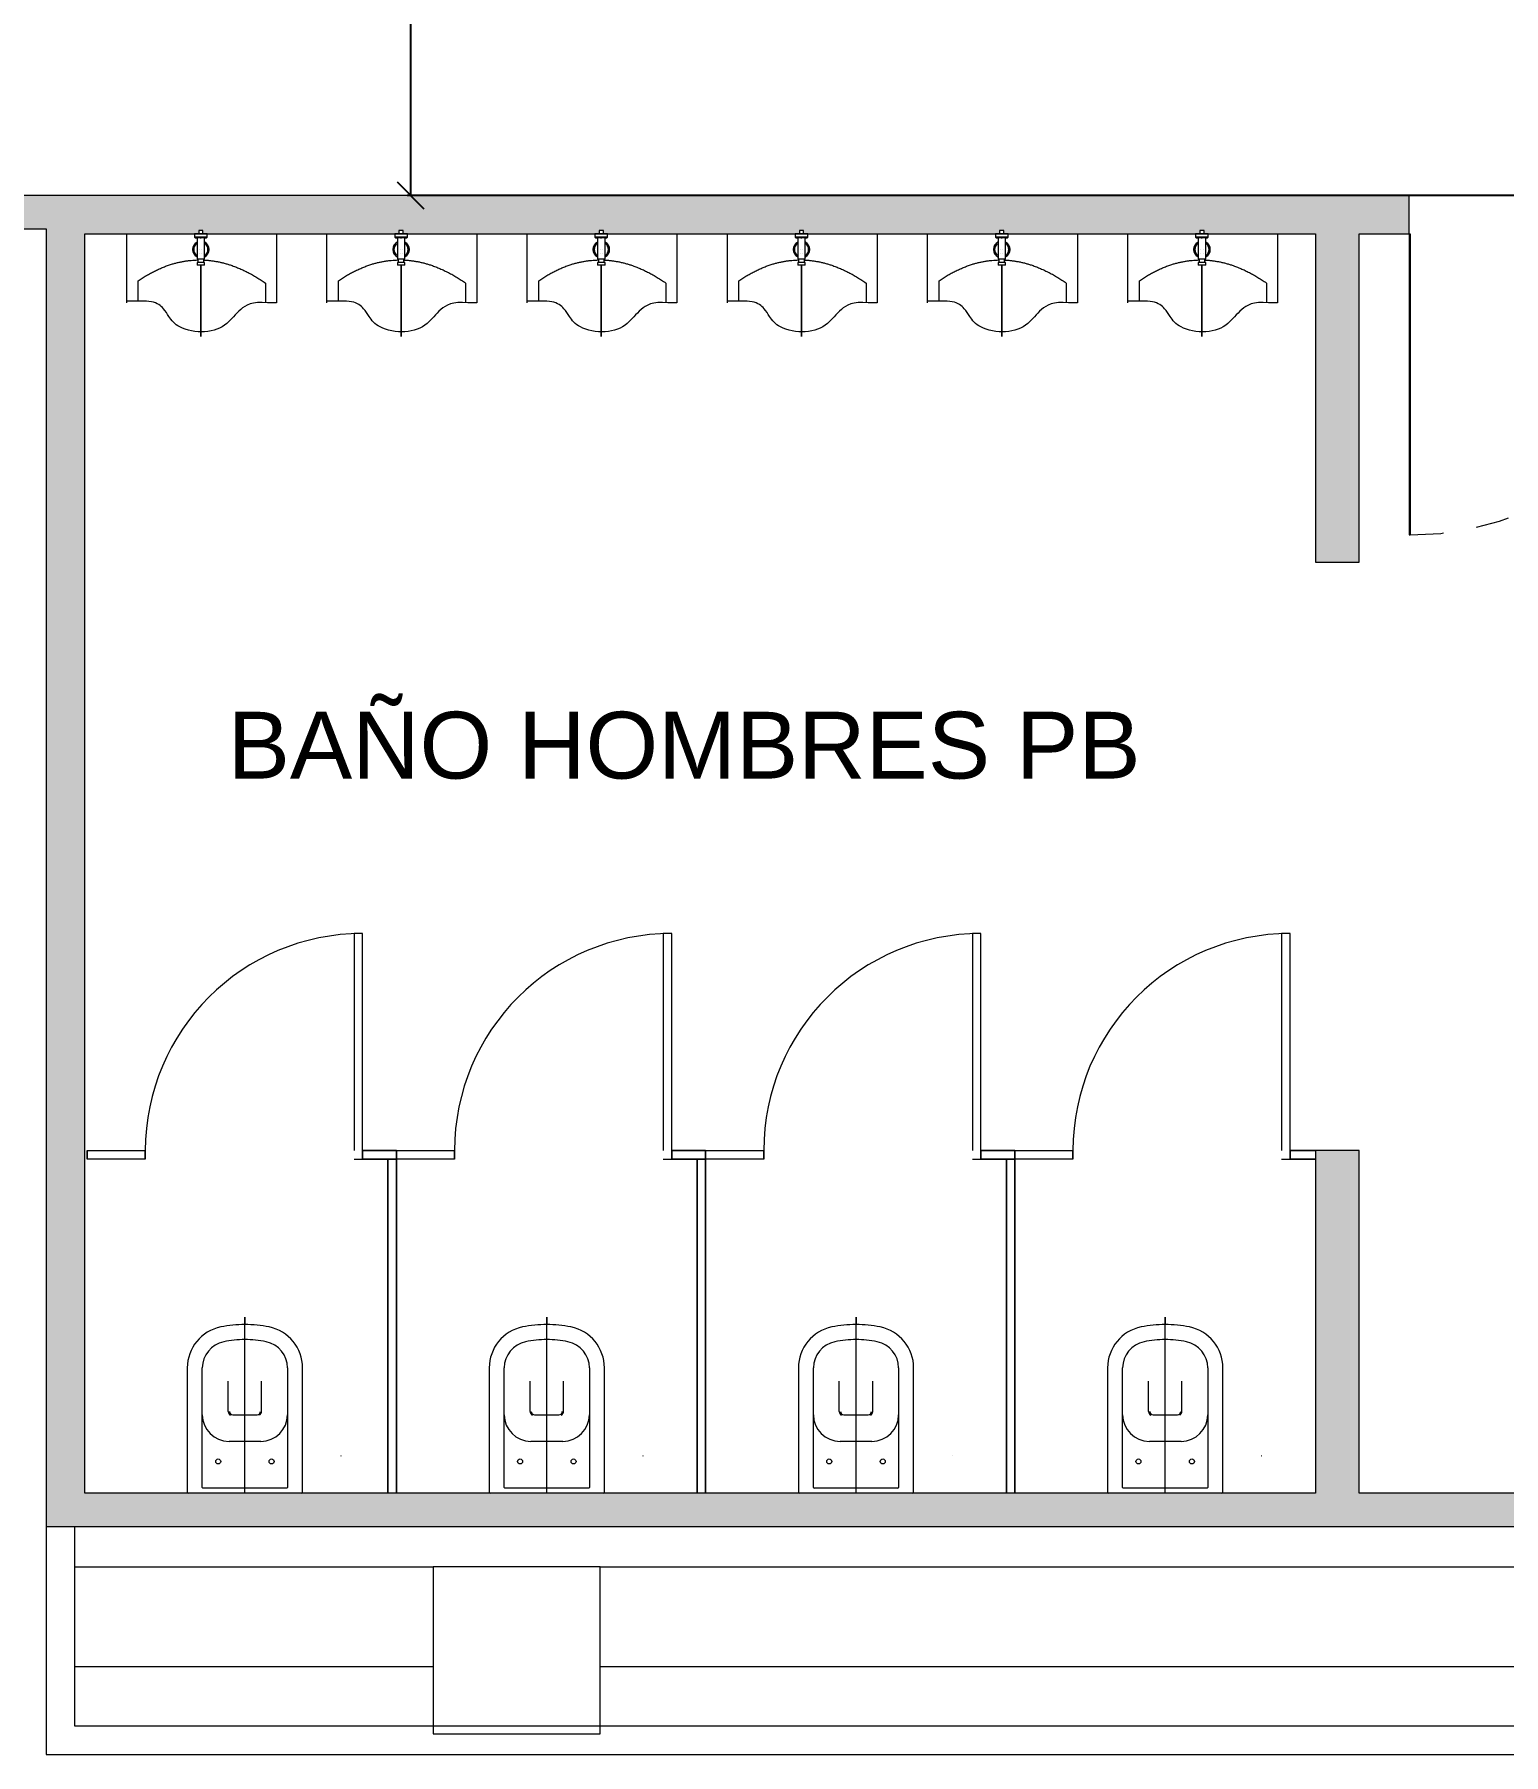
# Model space of a CAD drawing. Header units: millimetres. Extents: x 182 to 305, y 81 to 164.
# Drawn here: x 228.39 to 232.79, y 109.79 to 114.94 of the extents above; entities that cross this region are included whole.
import ezdxf

# ---------------------------------------------------------------- set-up
doc = ezdxf.new("R2010")
doc.units = ezdxf.units.MM
doc.linetypes.add('Dash 1_16_', pattern=[0.003174, 0.001587, -0.001587])
for name, color, linetype, lineweight in [('A-----NPP', 7, 'Continuous', 9), ('A-DOORSYM', 7, 'Continuous', 9), ('A-FLORCAM', 7, 'Continuous', 9), ('A-FLOROTM', 7, 'Continuous', 9), ('A-WALL', 7, 'Continuous', 9), ('DIMENSION', 1, 'Continuous', 25), ('P-SANRFIM', 7, 'Continuous', 9), ('S-COLSPRM', 7, 'Continuous', 9)]:
    doc.layers.add(name, color=color, linetype=linetype, lineweight=lineweight)
doc.layers.add('estructura', color=7, linetype='Continuous')
doc.layers.add('Sectores', color=3, linetype='Continuous')
doc.styles.add('ARIALNARROW', font='ARIALN.TTF')
doc.styles.add('MtXpl_Arial_Unicode_', font='ARIALUNI.ttf')
doc.dimstyles.new('C', dxfattribs={"dimscale": 1.5, "dimtxt": 0.15, "dimasz": 0.08, "dimexe": 0.01, "dimexo": 0, "dimgap": 0.025, "dimtad": 1, "dimzin": 0, "dimdsep": 46, "dimtxsty": 'ARIALNARROW', "dimblk": 'OBLIQUE', "dimcen": 0, "dimclrd": 256, "dimclre": 256, "dimclrt": 256, "dimadec": 0, "dimazin": 0, "dimtfac": 1.666667, "dimtofl": 0, "dimtmove": 0, "dimatfit": 0, "dimldrblk": 'OBLIQUE', "dimfxl": 0.1, "dimtolj": 1, "dimtzin": 0, "dimarcsym": 0})

# ---------------------------------------------------------------- blocks, each defined once
blk = doc.blocks.new('Inodoros Bari de Colgar - BA-INODORO COLGAR VS_dwg-2706223-00 - Planta Baja 1-200')
at = {"layer": 'A-----NPP'}
blk.add_line((10.85249, 0.588036), (10.852308, 0.588036), dxfattribs=at)
for points in [[(10.85232, 0.588208), (10.852305, 0.588039), (10.85246, 0.588161), (10.852322, 0.588336), (10.85268, 0.588381), (10.85249, 0.588381)], [(10.852305, 0.588378), (10.85232, 0.588334), (10.85246, 0.588256), (10.852322, 0.588081), (10.85268, 0.588036), (10.85249, 0.588036), (10.85264, 0.588158), (10.85254, 0.588172), (10.85254, 0.588245), (10.85264, 0.588258), (10.852308, 0.588381)]]:
    blk.add_lwpolyline(points, dxfattribs=at)
for centre in [(10.8524, 0.588288), (10.8524, 0.588128)]:
    blk.add_circle(centre, 0.0000075, dxfattribs=at)
for centre, radius, start, end in [((10.85254, 0.588256), 0.00008, 90, 180), ((10.85254, 0.588161), 0.00008, 180, 270), ((10.85255, 0.588245), 0.0000135, 90.487056, 149.897366), ((10.85255, 0.588172), 0.0000135, 210.102634, 269.512944), ((10.85255, 0.588245), 0.00001, 90, 180), ((10.85255, 0.588172), 0.00001, 180, 270), ((10.85268, 0.588256), 0.000125, 11.444153, 90), ((10.85268, 0.588256), 0.00008, 11.444153, 90), ((10.85268, 0.588161), 0.00008, 270, 348.555847), ((10.85268, 0.588161), 0.000125, 270, 348.555847), ((10.852433, 0.588206), 0.000332, 0.431448, 11.444153), ((10.852433, 0.588211), 0.000332, 348.555847, 359.568552), ((10.852433, 0.588206), 0.000377, 0.379948, 11.444153), ((10.852433, 0.588211), 0.000377, 348.555847, 359.620052)]:
    blk.add_arc(centre, radius, start, end, dxfattribs=at)
blk = doc.blocks.new('Inodoros Bari de Colgar - BA-INODORO COLGAR VS_dwg-2706221-00 - Planta Baja 1-200')
at = {"layer": 'A-----NPP'}
blk.add_line((10.85249, 0.588036), (10.852308, 0.588036), dxfattribs=at)
for points in [[(10.85232, 0.588208), (10.852305, 0.588039), (10.85246, 0.588161), (10.852322, 0.588336), (10.85268, 0.588381), (10.85249, 0.588381)], [(10.852305, 0.588378), (10.85232, 0.588334), (10.85246, 0.588256), (10.852322, 0.588081), (10.85268, 0.588036), (10.85249, 0.588036), (10.85264, 0.588158), (10.85254, 0.588172), (10.85254, 0.588245), (10.85264, 0.588258), (10.852308, 0.588381)]]:
    blk.add_lwpolyline(points, dxfattribs=at)
for centre in [(10.8524, 0.588288), (10.8524, 0.588128)]:
    blk.add_circle(centre, 0.0000075, dxfattribs=at)
for centre, radius, start, end in [((10.85254, 0.588256), 0.00008, 90, 180), ((10.85254, 0.588161), 0.00008, 180, 270), ((10.85255, 0.588245), 0.0000135, 90.487056, 149.897366), ((10.85255, 0.588172), 0.0000135, 210.102634, 269.512944), ((10.85255, 0.588245), 0.00001, 90, 180), ((10.85255, 0.588172), 0.00001, 180, 270), ((10.85268, 0.588256), 0.000125, 11.444153, 90), ((10.85268, 0.588256), 0.00008, 11.444153, 90), ((10.85268, 0.588161), 0.00008, 270, 348.555847), ((10.85268, 0.588161), 0.000125, 270, 348.555847), ((10.852433, 0.588206), 0.000332, 0.431448, 11.444153), ((10.852433, 0.588211), 0.000332, 348.555847, 359.568552), ((10.852433, 0.588206), 0.000377, 0.379948, 11.444153), ((10.852433, 0.588211), 0.000377, 348.555847, 359.620052)]:
    blk.add_arc(centre, radius, start, end, dxfattribs=at)
blk = doc.blocks.new('_Oblique')
at = {"layer": 'estructura', "color": 0, "lineweight": -2}
blk.add_line((-0.5, -0.5), (0.5, 0.5), dxfattribs=at)
blk = doc.blocks.new('*D82')
at = {"layer": 'Defpoints', "color": 0}
for p in [(229.518756, 116.194648), (229.518756, 114.459648), (233.639202, 114.459648)]:
    blk.add_point(p, dxfattribs=at)
at = {"layer": 'DIMENSION', "lineweight": -2}
for p, q in [((229.518756, 116.194648), (229.508756, 116.194648)), ((229.518756, 116.194648), (229.518756, 114.459648)), ((233.639202, 114.459648), (229.508756, 114.459648))]:
    blk.add_line(p, q, dxfattribs=at)
at = {"layer": 'DIMENSION', "lineweight": -2, "xscale": 0.08, "yscale": 0.08, "zscale": 0.08}
for p, rotation in [((229.518756, 116.194648), 90), ((229.518756, 114.459648), 270)]:
    blk.add_blockref('_Oblique', p, dxfattribs=dict(at, rotation=rotation))
at = {"layer": 'DIMENSION', "insert": (229.418455, 115.327148), "char_height": 0.15, "attachment_point": 5, "rotation": 90, "style": 'ARIALNARROW'}
blk.add_mtext('\\A1;1.74', dxfattribs=at)

msp = doc.modelspace()

# ---------------------------------------------------------------- hatches: boundary and pattern name
h = msp.add_hatch(color=252)
h.paths.add_polyline_path([(232.507301, 114.459648), (230.949382, 114.459648), (230.949382, 114.344648), (231.269011, 114.344648), (231.274591, 114.344648), (231.281711, 114.344648), (231.281711, 114.354648), (231.284886, 114.354648), (231.291236, 114.354648), (231.294411, 114.354648), (231.294411, 114.344648), (231.307111, 114.344648), (231.868251, 114.344648), (231.873831, 114.344648), (231.880951, 114.344648), (231.880951, 114.354648), (231.884126, 114.354648), (231.890476, 114.354648), (231.893651, 114.354648), (231.893651, 114.344648), (231.906351, 114.344648), (232.227301, 114.344648), (232.227301, 113.361315), (232.357301, 113.361315), (232.357301, 114.344648), (232.507301, 114.344648)])
h.paths.add_polyline_path([(232.451549, 114.148815), (232.451549, 114.655482), (232.718215, 114.655482), (232.718215, 114.148815)], flags=9)
for points in [[(228.543601, 114.344648), (228.884751, 114.344648), (228.884751, 114.354648), (228.887926, 114.354648), (228.894276, 114.354648), (228.897451, 114.354648), (228.897451, 114.344648), (228.910151, 114.344648), (229.471291, 114.344648), (229.476871, 114.344648), (229.483991, 114.344648), (229.483991, 114.354648), (229.487166, 114.354648), (229.493516, 114.354648), (229.496691, 114.354648), (229.496691, 114.344648), (229.509391, 114.344648), (230.070531, 114.344648), (230.076111, 114.344648), (230.083231, 114.344648), (230.083231, 114.354648), (230.086406, 114.354648), (230.092756, 114.354648), (230.095931, 114.354648), (230.095931, 114.344648), (230.108631, 114.344648), (230.669771, 114.344648), (230.675351, 114.344648), (230.682471, 114.344648), (230.682471, 114.354648), (230.685646, 114.354648), (230.691996, 114.354648), (230.695171, 114.354648), (230.695171, 114.344648), (230.707871, 114.344648), (230.949382, 114.344648), (230.949382, 114.459648), (228.247351, 114.459648), (228.247351, 114.359648), (228.428601, 114.359648), (228.428601, 112.039568), (228.543601, 112.039568)], [(230.949382, 110.574648), (228.543601, 110.574648), (228.543601, 112.039568), (228.428601, 112.039568), (228.428601, 110.474648), (230.949382, 110.474648)], [(234.371104, 112.039568), (234.171104, 112.039568), (234.171104, 110.574648), (232.357301, 110.574648), (232.357301, 111.600048), (232.227301, 111.600048), (232.227301, 111.574648), (232.227301, 110.574648), (230.949382, 110.574648), (230.949382, 110.474648), (234.371104, 110.474648)]]:
    msp.add_hatch(color=252).paths.add_polyline_path(points)

# ---------------------------------------------------------------- linework, layer by layer
at = {"layer": 'A-DOORSYM', "color": 252}
for p, q in [((232.507301, 114.344648), (232.507301, 113.442962)), ((232.507301, 114.344648), (232.510301, 114.344648)), ((232.510301, 114.344648), (232.510301, 113.442962)), ((232.507301, 113.442962), (232.510301, 113.442962))]:
    msp.add_line(p, q, dxfattribs=at)
at = {"layer": 'A-DOORSYM', "color": 252, "linetype": 'Dash 1_16_'}
msp.add_arc((232.507301, 114.344648), 0.901691, 270.190628, 0, dxfattribs=at)
at = {"layer": 'A-FLORCAM', "color": 252}
for p, q in [((229.349501, 112.250048), (229.349501, 111.600048)), ((229.374901, 112.250048), (229.349501, 112.250048)), ((229.374901, 111.600048), (229.374901, 112.250048)), ((230.274901, 112.250048), (230.274901, 111.600048)), ((230.300301, 112.250048), (230.274901, 112.250048)), ((230.300301, 111.600048), (230.300301, 112.250048)), ((231.200301, 112.250048), (231.200301, 111.600048)), ((231.225701, 112.250048), (231.200301, 112.250048)), ((231.225701, 111.600048), (231.225701, 112.250048)), ((232.125701, 112.250048), (232.125701, 111.600048)), ((232.151101, 112.250048), (232.125701, 112.250048)), ((232.151101, 111.600048), (232.151101, 112.250048)), ((228.551101, 111.600048), (228.551101, 111.574648)), ((228.551101, 111.600048), (228.724901, 111.600048)), ((228.724901, 111.600048), (228.724901, 111.574648)), ((229.374901, 111.600048), (229.374901, 111.574648)), ((229.476501, 111.600048), (229.374901, 111.600048)), ((229.476501, 110.574648), (229.476501, 111.600048)), ((229.476501, 111.600048), (229.476501, 111.574648)), ((229.476501, 111.600048), (229.650301, 111.600048)), ((229.650301, 111.600048), (229.650301, 111.574648)), ((230.300301, 111.600048), (230.300301, 111.574648)), ((230.401901, 111.600048), (230.300301, 111.600048)), ((230.401901, 110.574648), (230.401901, 111.600048)), ((230.401901, 111.600048), (230.401901, 111.574648)), ((230.401901, 111.600048), (230.575701, 111.600048)), ((230.575701, 111.600048), (230.575701, 111.574648)), ((231.225701, 111.600048), (231.225701, 111.574648)), ((231.327301, 111.600048), (231.225701, 111.600048)), ((231.327301, 110.574648), (231.327301, 111.600048)), ((231.327301, 111.600048), (231.327301, 111.574648)), ((231.327301, 111.600048), (231.501101, 111.600048)), ((231.501101, 111.600048), (231.501101, 111.574648)), ((232.151101, 111.600048), (232.151101, 111.574648)), ((232.227301, 111.600048), (232.151101, 111.600048)), ((228.724901, 111.574648), (228.551101, 111.574648)), ((229.349501, 111.574648), (229.374901, 111.574648)), ((229.374901, 111.574648), (229.451101, 111.574648)), ((229.451101, 111.574648), (229.451101, 110.574648)), ((229.650301, 111.574648), (229.476501, 111.574648)), ((230.274901, 111.574648), (230.300301, 111.574648)), ((230.300301, 111.574648), (230.376501, 111.574648)), ((230.376501, 111.574648), (230.376501, 110.574648)), ((230.575701, 111.574648), (230.401901, 111.574648)), ((231.200301, 111.574648), (231.225701, 111.574648)), ((231.225701, 111.574648), (231.301901, 111.574648)), ((231.301901, 111.574648), (231.301901, 110.574648)), ((231.501101, 111.574648), (231.327301, 111.574648)), ((232.125701, 111.574648), (232.151101, 111.574648)), ((232.151101, 111.574648), (232.227301, 111.574648)), ((229.451101, 110.574648), (228.551101, 110.574648))]:
    msp.add_line(p, q, dxfattribs=at)
at = {"layer": 'A-FLORCAM', "color": 252, "lineweight": 18}
for p, q in [((228.551101, 111.574648), (228.551101, 111.600048)), ((228.551101, 111.600048), (228.724901, 111.600048)), ((228.724901, 111.574648), (228.724901, 111.600048)), ((228.724901, 111.600048), (228.724901, 111.574648)), ((229.374901, 111.600048), (229.374901, 111.574648)), ((229.374901, 111.574648), (229.374901, 111.600048)), ((229.374901, 111.600048), (229.476501, 111.600048)), ((229.476501, 111.600048), (229.476501, 111.574648)), ((229.476501, 111.574648), (229.476501, 111.600048)), ((229.476501, 111.600048), (229.650301, 111.600048)), ((229.650301, 111.574648), (229.650301, 111.600048)), ((229.650301, 111.600048), (229.650301, 111.574648)), ((230.300301, 111.600048), (230.300301, 111.574648)), ((230.300301, 111.574648), (230.300301, 111.600048)), ((230.300301, 111.600048), (230.401901, 111.600048)), ((230.401901, 111.600048), (230.401901, 111.574648)), ((230.401901, 111.574648), (230.401901, 111.600048)), ((230.401901, 111.600048), (230.575701, 111.600048)), ((230.575701, 111.574648), (230.575701, 111.600048)), ((230.575701, 111.600048), (230.575701, 111.574648)), ((231.225701, 111.600048), (231.225701, 111.574648)), ((231.225701, 111.574648), (231.225701, 111.600048)), ((231.225701, 111.600048), (231.327301, 111.600048)), ((231.327301, 111.600048), (231.327301, 111.574648)), ((231.327301, 111.574648), (231.327301, 111.600048)), ((231.327301, 111.600048), (231.501101, 111.600048)), ((231.501101, 111.574648), (231.501101, 111.600048)), ((231.501101, 111.600048), (231.501101, 111.574648)), ((232.151101, 111.600048), (232.151101, 111.574648)), ((232.151101, 111.574648), (232.151101, 111.600048)), ((232.151101, 111.600048), (232.227301, 111.600048)), ((232.227301, 111.600048), (232.227301, 111.574648)), ((228.724901, 111.574648), (228.551101, 111.574648)), ((229.476501, 111.574648), (229.374901, 111.574648)), ((229.451101, 110.574648), (229.451101, 111.574648)), ((229.451101, 111.574648), (229.476501, 111.574648)), ((229.476501, 111.574648), (229.476501, 110.574648)), ((229.650301, 111.574648), (229.476501, 111.574648)), ((230.401901, 111.574648), (230.300301, 111.574648)), ((230.376501, 110.574648), (230.376501, 111.574648)), ((230.376501, 111.574648), (230.401901, 111.574648)), ((230.401901, 111.574648), (230.401901, 110.574648)), ((230.575701, 111.574648), (230.401901, 111.574648)), ((231.327301, 111.574648), (231.225701, 111.574648)), ((231.301901, 110.574648), (231.301901, 111.574648)), ((231.301901, 111.574648), (231.327301, 111.574648)), ((231.327301, 111.574648), (231.327301, 110.574648)), ((231.501101, 111.574648), (231.327301, 111.574648)), ((232.227301, 111.574648), (232.151101, 111.574648))]:
    msp.add_line(p, q, dxfattribs=at)
at = {"layer": 'A-FLORCAM', "color": 252}
for centre in [(229.374901, 111.600048), (230.300301, 111.600048), (231.225701, 111.600048), (232.151101, 111.600048)]:
    msp.add_arc(centre, 0.65, 90, 180, dxfattribs=at)
at = {"layer": 'A-FLOROTM', "color": 252}
for p, q in [((228.513601, 110.354648), (229.486106, 110.354648)), ((229.486106, 110.354648), (229.586106, 110.354648)), ((230.086106, 110.354648), (230.186106, 110.354648)), ((230.186106, 110.354648), (234.636106, 110.354648)), ((229.486106, 110.054648), (228.513601, 110.054648)), ((229.586106, 110.054648), (229.486106, 110.054648)), ((230.186106, 110.054648), (230.086106, 110.054648)), ((234.636106, 110.054648), (230.186106, 110.054648))]:
    msp.add_line(p, q, dxfattribs=at)
at = {"layer": 'A-WALL', "color": 252, "lineweight": 18}
for p, q in [((232.507301, 114.459648), (228.247351, 114.459648)), ((232.507301, 114.344648), (232.507301, 114.459648)), ((228.247351, 114.359648), (228.428601, 114.359648)), ((228.428601, 114.359648), (228.428601, 109.792148)), ((228.543601, 110.574648), (228.543601, 114.344648)), ((228.543601, 114.344648), (232.227301, 114.344648)), ((228.874413, 114.344648), (228.877631, 114.344648)), ((228.904572, 114.344648), (229.471291, 114.344648)), ((229.473653, 114.344648), (229.476871, 114.344648)), ((229.503812, 114.344648), (230.070531, 114.344648)), ((230.072893, 114.344648), (230.076111, 114.344648)), ((230.103052, 114.344648), (230.669771, 114.344648)), ((230.672133, 114.344648), (230.675351, 114.344648)), ((230.702292, 114.344648), (231.269011, 114.344648)), ((231.271373, 114.344648), (231.274591, 114.344648)), ((231.301532, 114.344648), (231.868251, 114.344648)), ((231.870613, 114.344648), (231.873831, 114.344648)), ((231.900772, 114.344648), (232.227301, 114.344648)), ((232.227301, 114.344648), (232.227301, 113.361315)), ((232.357301, 113.361315), (232.357301, 114.344648)), ((232.357301, 114.344648), (232.507301, 114.344648)), ((232.227301, 113.361315), (232.357301, 113.361315)), ((232.357301, 111.600048), (232.227301, 111.600048)), ((232.357301, 110.574648), (232.357301, 111.600048)), ((232.227301, 111.574648), (232.227301, 110.574648)), ((232.227301, 110.574648), (228.543601, 110.574648)), ((234.171104, 110.574648), (232.357301, 110.574648)), ((228.428601, 110.474648), (234.371104, 110.474648)), ((228.513601, 109.877148), (228.513601, 110.474648)), ((242.578601, 109.877148), (228.513601, 109.877148)), ((228.428601, 109.792148), (242.663601, 109.792148))]:
    msp.add_line(p, q, dxfattribs=at)
at = {"layer": 'P-SANRFIM', "color": 252}
for p, q in [((228.872051, 114.344648), (228.872051, 114.334648)), ((228.910151, 114.344648), (228.872051, 114.344648)), ((228.872051, 114.334648), (228.874647, 114.332053)), ((228.910151, 114.334648), (228.872051, 114.334648)), ((228.872051, 114.334648), (228.877631, 114.334648)), ((228.873094, 114.344648), (228.877631, 114.344648)), ((228.907556, 114.332053), (228.874647, 114.332053)), ((228.874647, 114.332053), (228.879466, 114.332053)), ((228.87993, 114.332053), (228.87993, 114.268518)), ((228.902273, 114.332053), (228.87993, 114.332053)), ((228.884751, 114.354648), (228.884751, 114.344648)), ((228.887926, 114.354648), (228.884751, 114.354648)), ((228.894276, 114.354648), (228.887926, 114.354648)), ((228.891101, 114.334648), (228.891101, 114.332053)), ((228.897451, 114.354648), (228.894276, 114.354648)), ((228.897451, 114.344648), (228.897451, 114.354648)), ((228.902273, 114.268518), (228.902273, 114.332053)), ((228.902736, 114.332053), (228.907556, 114.332053)), ((228.904572, 114.344648), (228.910151, 114.344648)), ((228.904572, 114.334648), (228.910151, 114.334648)), ((228.907556, 114.332053), (228.910151, 114.334648)), ((228.910151, 114.334648), (228.910151, 114.344648)), ((229.117352, 114.344648), (229.117352, 114.138252)), ((229.471291, 114.344648), (229.471291, 114.334648)), ((229.509391, 114.344648), (229.471291, 114.344648)), ((229.471291, 114.334648), (229.473887, 114.332053)), ((229.509391, 114.334648), (229.471291, 114.334648)), ((229.471291, 114.334648), (229.476871, 114.334648)), ((229.472334, 114.344648), (229.476871, 114.344648)), ((229.506796, 114.332053), (229.473887, 114.332053)), ((229.473887, 114.332053), (229.478706, 114.332053)), ((229.47917, 114.332053), (229.47917, 114.268518)), ((229.501513, 114.332053), (229.47917, 114.332053)), ((229.483991, 114.354648), (229.483991, 114.344648)), ((229.487166, 114.354648), (229.483991, 114.354648)), ((229.493516, 114.354648), (229.487166, 114.354648)), ((229.490341, 114.334648), (229.490341, 114.332053)), ((229.496691, 114.354648), (229.493516, 114.354648)), ((229.496691, 114.344648), (229.496691, 114.354648)), ((229.501513, 114.268518), (229.501513, 114.332053)), ((229.501976, 114.332053), (229.506796, 114.332053)), ((229.503812, 114.344648), (229.509391, 114.344648)), ((229.503812, 114.334648), (229.509391, 114.334648)), ((229.506796, 114.332053), (229.509391, 114.334648)), ((229.509391, 114.334648), (229.509391, 114.344648)), ((229.716592, 114.344648), (229.716592, 114.138252)), ((230.070531, 114.344648), (230.070531, 114.334648)), ((230.108631, 114.344648), (230.070531, 114.344648)), ((230.070531, 114.334648), (230.073127, 114.332053)), ((230.108631, 114.334648), (230.070531, 114.334648)), ((230.070531, 114.334648), (230.076111, 114.334648)), ((230.071574, 114.344648), (230.076111, 114.344648)), ((230.106036, 114.332053), (230.073127, 114.332053)), ((230.073127, 114.332053), (230.077946, 114.332053)), ((230.07841, 114.332053), (230.07841, 114.268518)), ((230.100753, 114.332053), (230.07841, 114.332053)), ((230.083231, 114.354648), (230.083231, 114.344648)), ((230.086406, 114.354648), (230.083231, 114.354648)), ((230.092756, 114.354648), (230.086406, 114.354648)), ((230.089581, 114.334648), (230.089581, 114.332053)), ((230.095931, 114.354648), (230.092756, 114.354648)), ((230.095931, 114.344648), (230.095931, 114.354648)), ((230.100753, 114.268518), (230.100753, 114.332053)), ((230.101216, 114.332053), (230.106036, 114.332053)), ((230.103052, 114.344648), (230.108631, 114.344648)), ((230.103052, 114.334648), (230.108631, 114.334648)), ((230.106036, 114.332053), (230.108631, 114.334648)), ((230.108631, 114.334648), (230.108631, 114.344648)), ((230.315832, 114.344648), (230.315832, 114.138252)), ((230.669771, 114.344648), (230.669771, 114.334648)), ((230.707871, 114.344648), (230.669771, 114.344648)), ((230.669771, 114.334648), (230.672367, 114.332053)), ((230.707871, 114.334648), (230.669771, 114.334648)), ((230.669771, 114.334648), (230.675351, 114.334648)), ((230.670814, 114.344648), (230.675351, 114.344648)), ((230.705276, 114.332053), (230.672367, 114.332053)), ((230.672367, 114.332053), (230.677186, 114.332053)), ((230.67765, 114.332053), (230.67765, 114.268518)), ((230.699993, 114.332053), (230.67765, 114.332053)), ((230.682471, 114.354648), (230.682471, 114.344648)), ((230.685646, 114.354648), (230.682471, 114.354648)), ((230.691996, 114.354648), (230.685646, 114.354648)), ((230.688821, 114.334648), (230.688821, 114.332053)), ((230.695171, 114.354648), (230.691996, 114.354648)), ((230.695171, 114.344648), (230.695171, 114.354648)), ((230.699993, 114.268518), (230.699993, 114.332053)), ((230.700456, 114.332053), (230.705276, 114.332053)), ((230.702292, 114.344648), (230.707871, 114.344648)), ((230.702292, 114.334648), (230.707871, 114.334648)), ((230.705276, 114.332053), (230.707871, 114.334648)), ((230.707871, 114.334648), (230.707871, 114.344648)), ((230.915072, 114.344648), (230.915072, 114.138252)), ((231.269011, 114.344648), (231.269011, 114.334648)), ((231.307111, 114.344648), (231.269011, 114.344648)), ((231.269011, 114.334648), (231.271607, 114.332053)), ((231.307111, 114.334648), (231.269011, 114.334648)), ((231.269011, 114.334648), (231.274591, 114.334648)), ((231.270054, 114.344648), (231.274591, 114.344648)), ((231.304516, 114.332053), (231.271607, 114.332053)), ((231.271607, 114.332053), (231.276426, 114.332053)), ((231.27689, 114.332053), (231.27689, 114.268518)), ((231.299233, 114.332053), (231.27689, 114.332053)), ((231.281711, 114.354648), (231.281711, 114.344648)), ((231.284886, 114.354648), (231.281711, 114.354648)), ((231.291236, 114.354648), (231.284886, 114.354648)), ((231.288061, 114.334648), (231.288061, 114.332053)), ((231.294411, 114.354648), (231.291236, 114.354648)), ((231.294411, 114.344648), (231.294411, 114.354648)), ((231.299233, 114.268518), (231.299233, 114.332053)), ((231.299696, 114.332053), (231.304516, 114.332053)), ((231.301532, 114.344648), (231.307111, 114.344648)), ((231.301532, 114.334648), (231.307111, 114.334648)), ((231.304516, 114.332053), (231.307111, 114.334648)), ((231.307111, 114.334648), (231.307111, 114.344648)), ((231.514312, 114.344648), (231.514312, 114.138252)), ((231.868251, 114.344648), (231.868251, 114.334648)), ((231.906351, 114.344648), (231.868251, 114.344648)), ((231.868251, 114.334648), (231.870847, 114.332053)), ((231.906351, 114.334648), (231.868251, 114.334648)), ((231.868251, 114.334648), (231.873831, 114.334648)), ((231.869294, 114.344648), (231.873831, 114.344648)), ((231.903756, 114.332053), (231.870847, 114.332053)), ((231.870847, 114.332053), (231.875666, 114.332053)), ((231.87613, 114.332053), (231.87613, 114.268518)), ((231.898473, 114.332053), (231.87613, 114.332053)), ((231.880951, 114.354648), (231.880951, 114.344648)), ((231.884126, 114.354648), (231.880951, 114.354648)), ((231.890476, 114.354648), (231.884126, 114.354648)), ((231.887301, 114.334648), (231.887301, 114.332053)), ((231.893651, 114.354648), (231.890476, 114.354648)), ((231.893651, 114.344648), (231.893651, 114.354648)), ((231.898473, 114.268518), (231.898473, 114.332053)), ((231.898936, 114.332053), (231.903756, 114.332053)), ((231.900772, 114.344648), (231.906351, 114.344648)), ((231.900772, 114.334648), (231.906351, 114.334648)), ((231.903756, 114.332053), (231.906351, 114.334648)), ((231.906351, 114.334648), (231.906351, 114.344648)), ((232.113552, 114.344648), (232.113552, 114.138252)), ((228.902273, 114.268518), (228.87993, 114.268518)), ((228.882443, 114.268518), (228.882443, 114.258518)), ((228.887926, 114.297807), (228.887926, 114.297797)), ((228.887926, 114.297797), (228.887926, 114.297766)), ((228.887926, 114.284848), (228.887926, 114.284898)), ((228.887926, 114.284817), (228.887926, 114.284848)), ((228.887926, 114.284807), (228.887926, 114.284817)), ((228.887932, 114.284612), (228.887927, 114.284739)), ((228.894274, 114.28468), (228.894266, 114.284553)), ((228.894276, 114.29778), (228.894276, 114.297803)), ((228.894276, 114.297737), (228.894276, 114.29778)), ((228.894276, 114.284878), (228.894276, 114.284834)), ((228.894276, 114.284834), (228.894276, 114.284811)), ((228.89976, 114.258518), (228.89976, 114.268518)), ((229.501513, 114.268518), (229.47917, 114.268518)), ((229.481683, 114.268518), (229.481683, 114.258518)), ((229.487166, 114.297807), (229.487166, 114.297797)), ((229.487166, 114.297797), (229.487166, 114.297766)), ((229.487166, 114.284848), (229.487166, 114.284898)), ((229.487166, 114.284817), (229.487166, 114.284848)), ((229.487166, 114.284807), (229.487166, 114.284817)), ((229.487172, 114.284612), (229.487167, 114.284739)), ((229.493514, 114.28468), (229.493506, 114.284553)), ((229.493516, 114.29778), (229.493516, 114.297803)), ((229.493516, 114.297737), (229.493516, 114.29778)), ((229.493516, 114.284878), (229.493516, 114.284834)), ((229.493516, 114.284834), (229.493516, 114.284811)), ((229.499, 114.258518), (229.499, 114.268518)), ((230.100753, 114.268518), (230.07841, 114.268518)), ((230.080923, 114.268518), (230.080923, 114.258518)), ((230.086406, 114.297807), (230.086406, 114.297797)), ((230.086406, 114.297797), (230.086406, 114.297766)), ((230.086406, 114.284848), (230.086406, 114.284898)), ((230.086406, 114.284817), (230.086406, 114.284848)), ((230.086406, 114.284807), (230.086406, 114.284817)), ((230.086412, 114.284612), (230.086407, 114.284739)), ((230.092754, 114.28468), (230.092746, 114.284553)), ((230.092756, 114.29778), (230.092756, 114.297803)), ((230.092756, 114.297737), (230.092756, 114.29778)), ((230.092756, 114.284878), (230.092756, 114.284834)), ((230.092756, 114.284834), (230.092756, 114.284811)), ((230.09824, 114.258518), (230.09824, 114.268518)), ((230.699993, 114.268518), (230.67765, 114.268518)), ((230.680163, 114.268518), (230.680163, 114.258518)), ((230.685646, 114.297807), (230.685646, 114.297797)), ((230.685646, 114.297797), (230.685646, 114.297766)), ((230.685646, 114.284848), (230.685646, 114.284898)), ((230.685646, 114.284817), (230.685646, 114.284848)), ((230.685646, 114.284807), (230.685646, 114.284817)), ((230.685652, 114.284612), (230.685647, 114.284739)), ((230.691994, 114.28468), (230.691986, 114.284553)), ((230.691996, 114.29778), (230.691996, 114.297803)), ((230.691996, 114.297737), (230.691996, 114.29778)), ((230.691996, 114.284878), (230.691996, 114.284834)), ((230.691996, 114.284834), (230.691996, 114.284811)), ((230.69748, 114.258518), (230.69748, 114.268518)), ((231.299233, 114.268518), (231.27689, 114.268518)), ((231.279403, 114.268518), (231.279403, 114.258518)), ((231.284886, 114.297807), (231.284886, 114.297797)), ((231.284886, 114.297797), (231.284886, 114.297766)), ((231.284886, 114.284848), (231.284886, 114.284898)), ((231.284886, 114.284817), (231.284886, 114.284848)), ((231.284886, 114.284807), (231.284886, 114.284817)), ((231.284892, 114.284612), (231.284887, 114.284739)), ((231.291234, 114.28468), (231.291226, 114.284553)), ((231.291236, 114.29778), (231.291236, 114.297803)), ((231.291236, 114.297737), (231.291236, 114.29778)), ((231.291236, 114.284878), (231.291236, 114.284834)), ((231.291236, 114.284834), (231.291236, 114.284811)), ((231.29672, 114.258518), (231.29672, 114.268518)), ((231.898473, 114.268518), (231.87613, 114.268518)), ((231.878643, 114.268518), (231.878643, 114.258518)), ((231.884126, 114.297807), (231.884126, 114.297797)), ((231.884126, 114.297797), (231.884126, 114.297766)), ((231.884126, 114.284848), (231.884126, 114.284898)), ((231.884126, 114.284817), (231.884126, 114.284848)), ((231.884126, 114.284807), (231.884126, 114.284817)), ((231.884132, 114.284612), (231.884127, 114.284739)), ((231.890474, 114.28468), (231.890466, 114.284553)), ((231.890476, 114.29778), (231.890476, 114.297803)), ((231.890476, 114.297737), (231.890476, 114.29778)), ((231.890476, 114.284878), (231.890476, 114.284834)), ((231.890476, 114.284834), (231.890476, 114.284811)), ((231.89596, 114.258518), (231.89596, 114.268518)), ((228.87993, 114.258518), (228.87993, 114.250648)), ((228.902273, 114.258518), (228.87993, 114.258518)), ((228.902273, 114.250648), (228.87993, 114.250648)), ((228.891101, 114.250648), (228.891101, 114.240195)), ((228.891101, 114.250648), (228.891101, 114.202593)), ((228.902273, 114.250648), (228.902273, 114.258518)), ((229.47917, 114.258518), (229.47917, 114.250648)), ((229.501513, 114.258518), (229.47917, 114.258518)), ((229.501513, 114.250648), (229.47917, 114.250648)), ((229.490341, 114.250648), (229.490341, 114.240195)), ((229.490341, 114.250648), (229.490341, 114.202593)), ((229.501513, 114.250648), (229.501513, 114.258518)), ((230.07841, 114.258518), (230.07841, 114.250648)), ((230.100753, 114.258518), (230.07841, 114.258518)), ((230.100753, 114.250648), (230.07841, 114.250648)), ((230.089581, 114.250648), (230.089581, 114.240195)), ((230.089581, 114.250648), (230.089581, 114.202593)), ((230.100753, 114.250648), (230.100753, 114.258518)), ((230.67765, 114.258518), (230.67765, 114.250648)), ((230.699993, 114.258518), (230.67765, 114.258518)), ((230.699993, 114.250648), (230.67765, 114.250648)), ((230.688821, 114.250648), (230.688821, 114.240195)), ((230.688821, 114.250648), (230.688821, 114.202593)), ((230.699993, 114.250648), (230.699993, 114.258518)), ((231.27689, 114.258518), (231.27689, 114.250648)), ((231.299233, 114.258518), (231.27689, 114.258518)), ((231.299233, 114.250648), (231.27689, 114.250648)), ((231.288061, 114.250648), (231.288061, 114.240195)), ((231.288061, 114.250648), (231.288061, 114.202593)), ((231.299233, 114.250648), (231.299233, 114.258518)), ((231.87613, 114.258518), (231.87613, 114.250648)), ((231.898473, 114.258518), (231.87613, 114.258518)), ((231.898473, 114.250648), (231.87613, 114.250648)), ((231.887301, 114.250648), (231.887301, 114.240195)), ((231.887301, 114.250648), (231.887301, 114.202593)), ((231.898473, 114.250648), (231.898473, 114.258518)), ((228.703801, 114.144172), (228.703801, 114.204172)), ((228.891101, 114.202593), (228.891101, 114.141966)), ((229.08415, 114.197202), (229.08415, 114.138252)), ((229.303041, 114.144172), (229.303041, 114.204172)), ((229.490341, 114.202593), (229.490341, 114.141966)), ((229.68339, 114.197202), (229.68339, 114.138252)), ((229.902281, 114.144172), (229.902281, 114.204172)), ((230.089581, 114.202593), (230.089581, 114.141966)), ((230.28263, 114.197202), (230.28263, 114.138252)), ((230.501521, 114.144172), (230.501521, 114.204172)), ((230.688821, 114.202593), (230.688821, 114.141966)), ((230.88187, 114.197202), (230.88187, 114.138252)), ((231.100761, 114.144172), (231.100761, 114.204172)), ((231.288061, 114.202593), (231.288061, 114.141966)), ((231.48111, 114.197202), (231.48111, 114.138252)), ((231.700001, 114.144172), (231.700001, 114.204172)), ((231.887301, 114.202593), (231.887301, 114.141966)), ((232.08035, 114.197202), (232.08035, 114.138252)), ((228.891101, 114.141966), (228.891101, 114.046966)), ((229.117352, 114.138252), (229.090601, 114.138252)), ((229.490341, 114.141966), (229.490341, 114.046966)), ((229.716592, 114.138252), (229.689841, 114.138252)), ((230.089581, 114.141966), (230.089581, 114.046966)), ((230.315832, 114.138252), (230.289081, 114.138252)), ((230.688821, 114.141966), (230.688821, 114.046966)), ((230.915072, 114.138252), (230.888321, 114.138252)), ((231.288061, 114.141966), (231.288061, 114.046966)), ((231.514312, 114.138252), (231.487561, 114.138252)), ((231.887301, 114.141966), (231.887301, 114.046966)), ((232.113552, 114.138252), (232.086801, 114.138252)), ((228.891101, 114.046966), (228.891101, 114.037276)), ((229.490341, 114.046966), (229.490341, 114.037276)), ((230.089581, 114.046966), (230.089581, 114.037276)), ((230.688821, 114.046966), (230.688821, 114.037276)), ((231.288061, 114.046966), (231.288061, 114.037276)), ((231.887301, 114.046966), (231.887301, 114.037276)), ((229.022925, 111.101859), (229.022925, 111.095962)), ((229.022925, 111.100896), (229.022925, 111.101859)), ((229.022925, 111.100896), (229.022925, 111.081123)), ((229.022925, 111.07964), (229.022925, 111.100896)), ((229.022925, 110.574648), (229.022925, 111.096444)), ((229.926501, 111.101859), (229.926501, 111.095962)), ((229.926501, 111.100896), (229.926501, 111.101859)), ((229.926501, 111.100896), (229.926501, 111.081123)), ((229.926501, 111.07964), (229.926501, 111.100896)), ((229.926501, 110.574648), (229.926501, 111.096444)), ((230.851901, 111.101859), (230.851901, 111.095962)), ((230.851901, 111.100896), (230.851901, 111.101859)), ((230.851901, 111.100896), (230.851901, 111.081123)), ((230.851901, 111.07964), (230.851901, 111.100896)), ((230.851901, 110.574648), (230.851901, 111.096444)), ((231.777301, 111.101859), (231.777301, 111.095962)), ((231.777301, 111.100896), (231.777301, 111.101859)), ((231.777301, 111.100896), (231.777301, 111.081123)), ((231.777301, 111.07964), (231.777301, 111.100896)), ((231.777301, 110.574648), (231.777301, 111.096444)), ((228.850425, 110.949638), (228.850425, 110.759648)), ((228.850425, 110.949638), (228.850425, 110.759648)), ((228.895425, 110.591648), (228.895425, 110.949638)), ((229.150425, 110.949638), (229.150425, 110.591648)), ((229.195425, 110.759648), (229.195425, 110.949638)), ((229.195425, 110.759648), (229.195425, 110.949638)), ((229.754001, 110.949638), (229.754001, 110.759648)), ((229.754001, 110.949638), (229.754001, 110.759648)), ((229.799001, 110.591648), (229.799001, 110.949638)), ((230.054001, 110.949638), (230.054001, 110.591648)), ((230.099001, 110.759648), (230.099001, 110.949638)), ((230.099001, 110.759648), (230.099001, 110.949638)), ((230.679401, 110.949638), (230.679401, 110.759648)), ((230.679401, 110.949638), (230.679401, 110.759648)), ((230.724401, 110.591648), (230.724401, 110.949638)), ((230.979401, 110.949638), (230.979401, 110.591648)), ((231.024401, 110.759648), (231.024401, 110.949638)), ((231.024401, 110.759648), (231.024401, 110.949638)), ((231.604801, 110.949638), (231.604801, 110.759648)), ((231.604801, 110.949638), (231.604801, 110.759648)), ((231.649801, 110.591648), (231.649801, 110.949638)), ((231.904801, 110.949638), (231.904801, 110.591648)), ((231.949801, 110.759648), (231.949801, 110.949638)), ((231.949801, 110.759648), (231.949801, 110.949638)), ((228.972925, 110.819648), (228.972925, 110.909648)), ((229.072925, 110.819648), (229.072925, 110.909648)), ((229.876501, 110.819648), (229.876501, 110.909648)), ((229.976501, 110.819648), (229.976501, 110.909648)), ((230.801901, 110.819648), (230.801901, 110.909648)), ((230.901901, 110.819648), (230.901901, 110.909648)), ((231.727301, 110.819648), (231.727301, 110.909648)), ((231.827301, 110.819648), (231.827301, 110.909648)), ((228.986492, 110.809648), (229.022925, 110.809648)), ((229.022925, 110.809648), (229.059358, 110.809648)), ((229.890068, 110.809648), (229.926501, 110.809648)), ((229.926501, 110.809648), (229.962934, 110.809648)), ((230.815468, 110.809648), (230.851901, 110.809648)), ((230.851901, 110.809648), (230.888334, 110.809648)), ((231.740868, 110.809648), (231.777301, 110.809648)), ((231.777301, 110.809648), (231.813734, 110.809648)), ((228.850425, 110.759648), (228.850425, 110.577648)), ((228.850425, 110.759648), (228.850425, 110.577648)), ((229.022925, 110.729639), (228.975425, 110.729639)), ((229.070425, 110.729639), (229.022925, 110.729639)), ((229.195425, 110.577648), (229.195425, 110.759648)), ((229.195425, 110.577648), (229.195425, 110.759648)), ((229.754001, 110.759648), (229.754001, 110.577648)), ((229.754001, 110.759648), (229.754001, 110.577648)), ((229.926501, 110.729639), (229.879001, 110.729639)), ((229.974001, 110.729639), (229.926501, 110.729639)), ((230.099001, 110.577648), (230.099001, 110.759648)), ((230.099001, 110.577648), (230.099001, 110.759648)), ((230.679401, 110.759648), (230.679401, 110.577648)), ((230.679401, 110.759648), (230.679401, 110.577648)), ((230.851901, 110.729639), (230.804401, 110.729639)), ((230.899401, 110.729639), (230.851901, 110.729639)), ((231.024401, 110.577648), (231.024401, 110.759648)), ((231.024401, 110.577648), (231.024401, 110.759648)), ((231.604801, 110.759648), (231.604801, 110.577648)), ((231.604801, 110.759648), (231.604801, 110.577648)), ((231.777301, 110.729639), (231.729801, 110.729639)), ((231.824801, 110.729639), (231.777301, 110.729639)), ((231.949801, 110.577648), (231.949801, 110.759648)), ((231.949801, 110.577648), (231.949801, 110.759648)), ((229.022925, 110.589648), (228.897425, 110.589648)), ((229.148425, 110.589648), (229.022925, 110.589648)), ((229.926501, 110.589648), (229.801001, 110.589648)), ((230.052001, 110.589648), (229.926501, 110.589648)), ((230.851901, 110.589648), (230.726401, 110.589648)), ((230.977401, 110.589648), (230.851901, 110.589648)), ((231.777301, 110.589648), (231.651801, 110.589648)), ((231.902801, 110.589648), (231.777301, 110.589648))]:
    msp.add_line(p, q, dxfattribs=at)
for centre in [(228.942925, 110.669648), (229.102925, 110.669648), (229.846501, 110.669648), (230.006501, 110.669648), (230.771901, 110.669648), (230.931901, 110.669648), (231.697301, 110.669648), (231.857301, 110.669648)]:
    msp.add_circle(centre, 0.0075, dxfattribs=at)
for centre, radius, start, end in [((228.891101, 114.297648), 0.025, 117.368884, 242.631116), ((228.891101, 114.297648), 0.022489, 126, 234), ((228.891101, 114.297648), 0.021191, 126, 234), ((228.891101, 114.297648), 0.025, 297.368884, 62.631116), ((228.891101, 114.297648), 0.021191, 306, 54), ((228.891101, 114.297648), 0.022489, 306, 54), ((229.490341, 114.297648), 0.025, 117.368884, 242.631116), ((229.490341, 114.297648), 0.022489, 126, 234), ((229.490341, 114.297648), 0.021191, 126, 234), ((229.490341, 114.297648), 0.025, 297.368884, 62.631116), ((229.490341, 114.297648), 0.021191, 306, 54), ((229.490341, 114.297648), 0.022489, 306, 54), ((230.089581, 114.297648), 0.025, 117.368884, 242.631116), ((230.089581, 114.297648), 0.022489, 126, 234), ((230.089581, 114.297648), 0.021191, 126, 234), ((230.089581, 114.297648), 0.025, 297.368884, 62.631116), ((230.089581, 114.297648), 0.021191, 306, 54), ((230.089581, 114.297648), 0.022489, 306, 54), ((230.688821, 114.297648), 0.025, 117.368884, 242.631116), ((230.688821, 114.297648), 0.022489, 126, 234), ((230.688821, 114.297648), 0.021191, 126, 234), ((230.688821, 114.297648), 0.025, 297.368884, 62.631116), ((230.688821, 114.297648), 0.021191, 306, 54), ((230.688821, 114.297648), 0.022489, 306, 54), ((231.288061, 114.297648), 0.025, 117.368884, 242.631116), ((231.288061, 114.297648), 0.022489, 126, 234), ((231.288061, 114.297648), 0.021191, 126, 234), ((231.288061, 114.297648), 0.025, 297.368884, 62.631116), ((231.288061, 114.297648), 0.021191, 306, 54), ((231.288061, 114.297648), 0.022489, 306, 54), ((231.887301, 114.297648), 0.025, 117.368884, 242.631116), ((231.887301, 114.297648), 0.022489, 126, 234), ((231.887301, 114.297648), 0.021191, 126, 234), ((231.887301, 114.297648), 0.025, 297.368884, 62.631116), ((231.887301, 114.297648), 0.021191, 306, 54), ((231.887301, 114.297648), 0.022489, 306, 54), ((228.975425, 110.949638), 0.125, 101.444153, 180), ((228.975425, 110.949638), 0.125, 101.444153, 180), ((229.025425, 110.702648), 0.377, 90.379948, 101.444153), ((229.025425, 110.702648), 0.377, 90.379948, 101.444153), ((229.020425, 110.702648), 0.377, 78.555847, 89.620052), ((229.020425, 110.702648), 0.377, 78.555847, 89.620052), ((229.070425, 110.949638), 0.125, 0, 78.555847), ((229.070425, 110.949638), 0.125, 0, 78.555847), ((229.879001, 110.949638), 0.125, 101.444153, 180), ((229.879001, 110.949638), 0.125, 101.444153, 180), ((229.929001, 110.702648), 0.377, 90.379948, 101.444153), ((229.929001, 110.702648), 0.377, 90.379948, 101.444153), ((229.924001, 110.702648), 0.377, 78.555847, 89.620052), ((229.924001, 110.702648), 0.377, 78.555847, 89.620052), ((229.974001, 110.949638), 0.125, 0, 78.555847), ((229.974001, 110.949638), 0.125, 0, 78.555847), ((230.804401, 110.949638), 0.125, 101.444153, 180), ((230.804401, 110.949638), 0.125, 101.444153, 180), ((230.854401, 110.702648), 0.377, 90.379948, 101.444153), ((230.854401, 110.702648), 0.377, 90.379948, 101.444153), ((230.849401, 110.702648), 0.377, 78.555847, 89.620052), ((230.849401, 110.702648), 0.377, 78.555847, 89.620052), ((230.899401, 110.949638), 0.125, 0, 78.555847), ((230.899401, 110.949638), 0.125, 0, 78.555847), ((231.729801, 110.949638), 0.125, 101.444153, 180), ((231.729801, 110.949638), 0.125, 101.444153, 180), ((231.779801, 110.702648), 0.377, 90.379948, 101.444153), ((231.779801, 110.702648), 0.377, 90.379948, 101.444153), ((231.774801, 110.702648), 0.377, 78.555847, 89.620052), ((231.774801, 110.702648), 0.377, 78.555847, 89.620052), ((231.824801, 110.949638), 0.125, 0, 78.555847), ((231.824801, 110.949638), 0.125, 0, 78.555847), ((228.975425, 110.949638), 0.08, 101.444153, 180), ((229.025425, 110.702648), 0.332, 90.431448, 101.444153), ((229.020425, 110.702648), 0.332, 78.555847, 89.568552), ((229.070425, 110.949638), 0.08, 0, 78.555847), ((229.879001, 110.949638), 0.08, 101.444153, 180), ((229.929001, 110.702648), 0.332, 90.431448, 101.444153), ((229.924001, 110.702648), 0.332, 78.555847, 89.568552), ((229.974001, 110.949638), 0.08, 0, 78.555847), ((230.804401, 110.949638), 0.08, 101.444153, 180), ((230.854401, 110.702648), 0.332, 90.431448, 101.444153), ((230.849401, 110.702648), 0.332, 78.555847, 89.568552), ((230.899401, 110.949638), 0.08, 0, 78.555847), ((231.729801, 110.949638), 0.08, 101.444153, 180), ((231.779801, 110.702648), 0.332, 90.431448, 101.444153), ((231.774801, 110.702648), 0.332, 78.555847, 89.568552), ((231.824801, 110.949638), 0.08, 0, 78.555847), ((228.986393, 110.819763), 0.013468, 180.487057, 239.897366), ((228.986492, 110.819648), 0.01, 180, 270), ((229.059358, 110.819648), 0.01, 270, 0), ((229.059458, 110.819763), 0.013468, 300.102634, 359.512943), ((229.889969, 110.819763), 0.013468, 180.487057, 239.897366), ((229.890068, 110.819648), 0.01, 180, 270), ((229.962934, 110.819648), 0.01, 270, 0), ((229.963034, 110.819763), 0.013468, 300.102634, 359.512943), ((230.815369, 110.819763), 0.013468, 180.487057, 239.897366), ((230.815468, 110.819648), 0.01, 180, 270), ((230.888334, 110.819648), 0.01, 270, 0), ((230.888434, 110.819763), 0.013468, 300.102634, 359.512943), ((231.740769, 110.819763), 0.013468, 180.487057, 239.897366), ((231.740868, 110.819648), 0.01, 180, 270), ((231.813734, 110.819648), 0.01, 270, 0), ((231.813834, 110.819763), 0.013468, 300.102634, 359.512943), ((228.975425, 110.809639), 0.08, 180, 270), ((229.070425, 110.809639), 0.08, 270, 0), ((229.879001, 110.809639), 0.08, 180, 270), ((229.974001, 110.809639), 0.08, 270, 0), ((230.804401, 110.809639), 0.08, 180, 270), ((230.899401, 110.809639), 0.08, 270, 0), ((231.729801, 110.809639), 0.08, 180, 270), ((231.824801, 110.809639), 0.08, 270, 0), ((228.853425, 110.577648), 0.003, 180, 270), ((228.853425, 110.577648), 0.003, 180, 270), ((228.897425, 110.591648), 0.002, 180, 270), ((229.148425, 110.591648), 0.002, 270, 0), ((229.192425, 110.577648), 0.003, 270, 0), ((229.192425, 110.577648), 0.003, 270, 0), ((229.757001, 110.577648), 0.003, 180, 270), ((229.757001, 110.577648), 0.003, 180, 270), ((229.801001, 110.591648), 0.002, 180, 270), ((230.052001, 110.591648), 0.002, 270, 0), ((230.096001, 110.577648), 0.003, 270, 0), ((230.096001, 110.577648), 0.003, 270, 0), ((230.682401, 110.577648), 0.003, 180, 270), ((230.682401, 110.577648), 0.003, 180, 270), ((230.726401, 110.591648), 0.002, 180, 270), ((230.977401, 110.591648), 0.002, 270, 0), ((231.021401, 110.577648), 0.003, 270, 0), ((231.021401, 110.577648), 0.003, 270, 0), ((231.607801, 110.577648), 0.003, 180, 270), ((231.607801, 110.577648), 0.003, 180, 270), ((231.651801, 110.591648), 0.002, 180, 270), ((231.902801, 110.591648), 0.002, 270, 0), ((231.946801, 110.577648), 0.003, 270, 0), ((231.946801, 110.577648), 0.003, 270, 0)]:
    msp.add_arc(centre, radius, start, end, dxfattribs=at)
for points, degree in [([(228.668147, 114.344648), (228.668147, 114.138252)], 1), ([(228.891101, 114.330569), (228.891101, 114.331507), (228.891101, 114.332451), (228.891101, 114.333401)], 3), ([(229.267387, 114.344648), (229.267387, 114.138252)], 1), ([(229.490341, 114.330569), (229.490341, 114.331507), (229.490341, 114.332451), (229.490341, 114.333401)], 3), ([(229.866627, 114.344648), (229.866627, 114.138252)], 1), ([(230.089581, 114.330569), (230.089581, 114.331507), (230.089581, 114.332451), (230.089581, 114.333401)], 3), ([(230.465867, 114.344648), (230.465867, 114.138252)], 1), ([(230.688821, 114.330569), (230.688821, 114.331507), (230.688821, 114.332451), (230.688821, 114.333401)], 3), ([(231.065107, 114.344648), (231.065107, 114.138252)], 1), ([(231.288061, 114.330569), (231.288061, 114.331507), (231.288061, 114.332451), (231.288061, 114.333401)], 3), ([(231.664347, 114.344648), (231.664347, 114.138252)], 1), ([(231.887301, 114.330569), (231.887301, 114.331507), (231.887301, 114.332451), (231.887301, 114.333401)], 3), ([(228.703801, 114.204172), (228.792461, 114.264618), (228.882408, 114.266278)], 2), ([(228.899735, 114.266052), (228.991277, 114.261988), (229.08415, 114.197202)], 2), ([(229.303041, 114.204172), (229.391701, 114.264618), (229.481648, 114.266278)], 2), ([(229.498975, 114.266052), (229.590517, 114.261988), (229.68339, 114.197202)], 2), ([(229.902281, 114.204172), (229.990941, 114.264618), (230.080888, 114.266278)], 2), ([(230.098215, 114.266052), (230.189757, 114.261988), (230.28263, 114.197202)], 2), ([(230.501521, 114.204172), (230.590181, 114.264618), (230.680128, 114.266278)], 2), ([(230.697455, 114.266052), (230.788997, 114.261988), (230.88187, 114.197202)], 2), ([(231.100761, 114.204172), (231.189421, 114.264618), (231.279368, 114.266278)], 2), ([(231.296695, 114.266052), (231.388237, 114.261988), (231.48111, 114.197202)], 2), ([(231.700001, 114.204172), (231.788661, 114.264618), (231.878608, 114.266278)], 2), ([(231.895935, 114.266052), (231.987477, 114.261988), (232.08035, 114.197202)], 2), ([(228.891101, 114.198879), (228.891101, 114.250648)], 1), ([(228.891101, 114.240195), (228.891101, 114.19553), (228.891101, 114.095847), (228.891101, 114.037483)], 3), ([(229.490341, 114.198879), (229.490341, 114.250648)], 1), ([(229.490341, 114.240195), (229.490341, 114.19553), (229.490341, 114.095847), (229.490341, 114.037483)], 3), ([(230.089581, 114.198879), (230.089581, 114.250648)], 1), ([(230.089581, 114.240195), (230.089581, 114.19553), (230.089581, 114.095847), (230.089581, 114.037483)], 3), ([(230.688821, 114.198879), (230.688821, 114.250648)], 1), ([(230.688821, 114.240195), (230.688821, 114.19553), (230.688821, 114.095847), (230.688821, 114.037483)], 3), ([(231.288061, 114.198879), (231.288061, 114.250648)], 1), ([(231.288061, 114.240195), (231.288061, 114.19553), (231.288061, 114.095847), (231.288061, 114.037483)], 3), ([(231.887301, 114.198879), (231.887301, 114.250648)], 1), ([(231.887301, 114.240195), (231.887301, 114.19553), (231.887301, 114.095847), (231.887301, 114.037483)], 3)]:
    msp.add_open_spline(points, degree=degree, dxfattribs=at)
for points, knots in [([(228.891101, 114.037276), (228.891101, 114.108133), (228.891101, 114.164063), (228.891101, 114.22417), (228.891101, 114.249479)], [0, 0, 0, 0, 0.275710696, 0.411840033, 0.411840033, 0.411840033, 0.411840033]), ([(229.490341, 114.037276), (229.490341, 114.108133), (229.490341, 114.164063), (229.490341, 114.22417), (229.490341, 114.249479)], [0, 0, 0, 0, 0.275710696, 0.411840033, 0.411840033, 0.411840033, 0.411840033]), ([(230.089581, 114.037276), (230.089581, 114.108133), (230.089581, 114.164063), (230.089581, 114.22417), (230.089581, 114.249479)], [0, 0, 0, 0, 0.275710696, 0.411840033, 0.411840033, 0.411840033, 0.411840033]), ([(230.688821, 114.037276), (230.688821, 114.108133), (230.688821, 114.164063), (230.688821, 114.22417), (230.688821, 114.249479)], [0, 0, 0, 0, 0.275710696, 0.411840033, 0.411840033, 0.411840033, 0.411840033]), ([(231.288061, 114.037276), (231.288061, 114.108133), (231.288061, 114.164063), (231.288061, 114.22417), (231.288061, 114.249479)], [0, 0, 0, 0, 0.275710696, 0.411840033, 0.411840033, 0.411840033, 0.411840033]), ([(231.887301, 114.037276), (231.887301, 114.108133), (231.887301, 114.164063), (231.887301, 114.22417), (231.887301, 114.249479)], [0, 0, 0, 0, 0.275710696, 0.411840033, 0.411840033, 0.411840033, 0.411840033]), ([(229.090601, 114.138252), (229.044226, 114.14231), (229.00385, 114.118188), (228.969315, 114.068868), (228.909011, 114.044503), (228.823743, 114.059538), (228.796309, 114.094522), (228.781363, 114.120411), (228.75033, 114.146451), (228.69928, 114.142785), (228.668147, 114.142785)], [0, 0, 0, 0, 0.16819066, 0.3566005, 0.58826302, 0.80270008, 0.97870069, 1.10431495, 1.23728214, 1.37160423, 1.37160423, 1.37160423, 1.37160423]), ([(229.689841, 114.138252), (229.643466, 114.14231), (229.60309, 114.118188), (229.568555, 114.068868), (229.508251, 114.044503), (229.422983, 114.059538), (229.395549, 114.094522), (229.380603, 114.120411), (229.34957, 114.146451), (229.29852, 114.142785), (229.267387, 114.142785)], [0, 0, 0, 0, 0.16819066, 0.3566005, 0.58826302, 0.80270008, 0.97870069, 1.10431495, 1.23728214, 1.37160423, 1.37160423, 1.37160423, 1.37160423]), ([(230.289081, 114.138252), (230.242706, 114.14231), (230.20233, 114.118188), (230.167795, 114.068868), (230.107491, 114.044503), (230.022223, 114.059538), (229.994789, 114.094522), (229.979843, 114.120411), (229.94881, 114.146451), (229.89776, 114.142785), (229.866627, 114.142785)], [0, 0, 0, 0, 0.16819066, 0.3566005, 0.58826302, 0.80270008, 0.97870069, 1.10431495, 1.23728214, 1.37160423, 1.37160423, 1.37160423, 1.37160423]), ([(230.888321, 114.138252), (230.841946, 114.14231), (230.80157, 114.118188), (230.767035, 114.068868), (230.706731, 114.044503), (230.621463, 114.059538), (230.594029, 114.094522), (230.579083, 114.120411), (230.54805, 114.146451), (230.497, 114.142785), (230.465867, 114.142785)], [0, 0, 0, 0, 0.16819066, 0.3566005, 0.58826302, 0.80270008, 0.97870069, 1.10431495, 1.23728214, 1.37160423, 1.37160423, 1.37160423, 1.37160423]), ([(231.487561, 114.138252), (231.441186, 114.14231), (231.40081, 114.118188), (231.366275, 114.068868), (231.305971, 114.044503), (231.220703, 114.059538), (231.193269, 114.094522), (231.178323, 114.120411), (231.14729, 114.146451), (231.09624, 114.142785), (231.065107, 114.142785)], [0, 0, 0, 0, 0.16819066, 0.3566005, 0.58826302, 0.80270008, 0.97870069, 1.10431495, 1.23728214, 1.37160423, 1.37160423, 1.37160423, 1.37160423]), ([(232.086801, 114.138252), (232.040426, 114.14231), (232.00005, 114.118188), (231.965515, 114.068868), (231.905211, 114.044503), (231.819943, 114.059538), (231.792509, 114.094522), (231.777563, 114.120411), (231.74653, 114.146451), (231.69548, 114.142785), (231.664347, 114.142785)], [0, 0, 0, 0, 0.16819066, 0.3566005, 0.58826302, 0.80270008, 0.97870069, 1.10431495, 1.23728214, 1.37160423, 1.37160423, 1.37160423, 1.37160423])]:
    msp.add_open_spline(points, degree=3, knots=knots, dxfattribs=at)
at = {"layer": 'S-COLSPRM', "color": 252}
for p, q in [((230.086106, 110.354648), (229.586106, 110.354648)), ((229.586106, 110.354648), (229.586106, 109.854648)), ((230.086106, 109.854648), (230.086106, 110.354648)), ((229.586106, 109.854648), (230.086106, 109.854648))]:
    msp.add_line(p, q, dxfattribs=at)

# ---------------------------------------------------------------- block references
at = {"color": 252}
for name, p in [('Inodoros Bari de Colgar - BA-INODORO COLGAR VS_dwg-2706223-00 - Planta Baja 1-200', (218.458181, 110.098115)), ('Inodoros Bari de Colgar - BA-INODORO COLGAR VS_dwg-2706221-00 - Planta Baja 1-200', (218.458181, 110.098115)), ('Inodoros Bari de Colgar - BA-INODORO COLGAR VS_dwg-2706223-00 - Planta Baja 1-200', (219.361757, 110.098115)), ('Inodoros Bari de Colgar - BA-INODORO COLGAR VS_dwg-2706221-00 - Planta Baja 1-200', (219.361757, 110.098115)), ('Inodoros Bari de Colgar - BA-INODORO COLGAR VS_dwg-2706223-00 - Planta Baja 1-200', (220.287157, 110.098115)), ('Inodoros Bari de Colgar - BA-INODORO COLGAR VS_dwg-2706221-00 - Planta Baja 1-200', (220.287157, 110.098115)), ('Inodoros Bari de Colgar - BA-INODORO COLGAR VS_dwg-2706223-00 - Planta Baja 1-200', (221.212557, 110.098115)), ('Inodoros Bari de Colgar - BA-INODORO COLGAR VS_dwg-2706221-00 - Planta Baja 1-200', (221.212557, 110.098115))]:
    msp.add_blockref(name, p, dxfattribs=at)

# ---------------------------------------------------------------- texts
at = {"layer": 'Sectores', "style": 'MtXpl_Arial_Unicode_'}
msp.add_text('BAÑO HOMBRES PB', height=0.2, dxfattribs=at).set_placement((228.971368, 112.713849))

# ---------------------------------------------------------------- dimensions: what is measured, and where the dimension line sits
at = {"layer": 'DIMENSION'}
dim = msp.add_linear_dim(base=(229.518756, 114.459648), p1=(229.518756, 116.194648), p2=(233.639202, 114.459648), angle=90, dimstyle='C', override={"dimscale": 1, "dimlfac": 1, "dimtxsty": 'ARIALNARROW', "dimtolj": 1}, dxfattribs=at)
dim.commit()
dim.dimension.update_dxf_attribs({"geometry": '*D82', "text_midpoint": (229.418455, 115.327148)})

doc.saveas('drawing.dxf')
